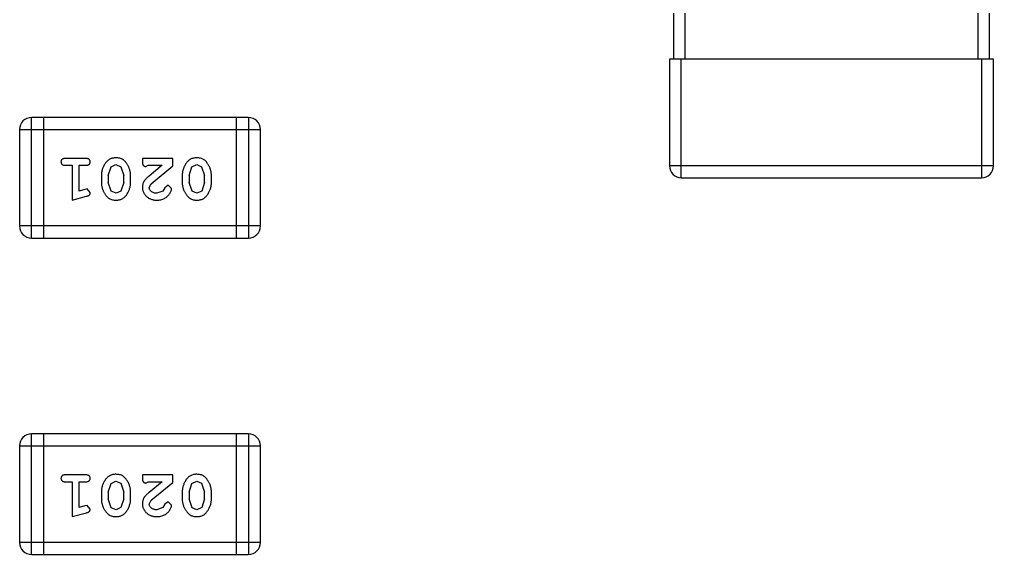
# Model space of a CAD drawing. Header units: inches. Extents: x -13 to 240, y -18 to 126.
# Drawn here: x 190.172 to 192.637, y 32.514 to 33.866 of the extents above; entities that cross this region are included whole.
import ezdxf

# ---------------------------------------------------------------- set-up
doc = ezdxf.new("R2010")
doc.units = ezdxf.units.IN
doc.header["$LTSCALE"] = 1.21
doc.header["$MEASUREMENT"] = 0
doc.layers.get('0').update_dxf_attribs({"linetype": 'CONTINUOUS'})

msp = doc.modelspace()

# ---------------------------------------------------------------- linework, layer by layer
at = {"color": 7, "linetype": 'Continuous'}
for p, q in [((191.8266, 34.7663), (191.8266, 33.7663)), ((191.8566, 33.7663), (191.8566, 34.7663)), ((192.5966, 34.7663), (192.5966, 33.7663)), ((192.6266, 33.7663), (192.6266, 34.7663)), ((191.8166, 33.7663), (191.8166, 33.4963)), ((192.6366, 33.7663), (191.8166, 33.7663)), ((191.8466, 33.4663), (191.8466, 33.7663)), ((192.6066, 33.7663), (192.6066, 33.4663)), ((192.6366, 33.4963), (192.6366, 33.7663)), ((190.2022, 33.3138), (190.2022, 33.6186)), ((190.7509, 33.6186), (190.2022, 33.6186)), ((190.2327, 33.6186), (190.2327, 33.3138)), ((190.7204, 33.6186), (190.7204, 33.3138)), ((190.7509, 33.6186), (190.7509, 33.3138)), ((190.1717, 33.5881), (190.1717, 33.3443)), ((190.1717, 33.5881), (190.7813, 33.5881)), ((190.7813, 33.3443), (190.7813, 33.5881)), ((190.3397, 33.515), (190.2878, 33.515)), ((190.4036, 33.4934), (190.4159, 33.4993)), ((190.4159, 33.4993), (190.428, 33.494)), ((190.4828, 33.515), (190.4828, 33.5071)), ((190.5599, 33.515), (190.4828, 33.515)), ((190.5599, 33.4961), (190.5599, 33.515)), ((190.6081, 33.4934), (190.6204, 33.4993)), ((190.6204, 33.4993), (190.6325, 33.494)), ((190.2878, 33.4977), (190.3051, 33.4977)), ((190.3051, 33.4977), (190.3051, 33.4096)), ((190.3224, 33.4327), (190.3224, 33.4977)), ((190.3224, 33.4977), (190.3397, 33.4977)), ((190.3963, 33.4717), (190.4036, 33.4934)), ((190.428, 33.494), (190.4356, 33.4717)), ((190.4915, 33.4945), (190.497, 33.4977)), ((190.497, 33.4977), (190.5332, 33.4977)), ((190.5332, 33.4977), (190.4996, 33.4706)), ((190.5049, 33.4511), (190.5599, 33.4961)), ((190.6008, 33.4717), (190.6081, 33.4934)), ((190.6325, 33.494), (190.6402, 33.4717)), ((192.6366, 33.4963), (191.8166, 33.4963)), ((190.379, 33.4719), (190.379, 33.4542)), ((190.3963, 33.4717), (190.3963, 33.4545)), ((190.4039, 33.4322), (190.3963, 33.4545)), ((190.4356, 33.4545), (190.4284, 33.4327)), ((190.4356, 33.4545), (190.4356, 33.4717)), ((190.453, 33.4542), (190.453, 33.4719)), ((190.5001, 33.4414), (190.5049, 33.4511)), ((190.5835, 33.4719), (190.5835, 33.4542)), ((190.6008, 33.4717), (190.6008, 33.4545)), ((190.6084, 33.4322), (190.6008, 33.4545)), ((190.6402, 33.4545), (190.6329, 33.4327)), ((190.6402, 33.4545), (190.6402, 33.4717)), ((190.6575, 33.4542), (190.6575, 33.4719)), ((191.8466, 33.4663), (192.6066, 33.4663)), ((190.3374, 33.4369), (190.3224, 33.4327)), ((190.3428, 33.4379), (190.3374, 33.4369)), ((190.3507, 33.4286), (190.3428, 33.4379)), ((190.416, 33.4269), (190.4039, 33.4322)), ((190.4284, 33.4327), (190.416, 33.4269)), ((190.5345, 33.4323), (190.5196, 33.4269)), ((190.5395, 33.4408), (190.5345, 33.4323)), ((190.548, 33.4473), (190.5395, 33.4408)), ((190.5568, 33.4389), (190.548, 33.4473)), ((190.6205, 33.4269), (190.6084, 33.4322)), ((190.6329, 33.4327), (190.6205, 33.4269)), ((190.3051, 33.4096), (190.3416, 33.4195)), ((190.7813, 33.3443), (190.1717, 33.3443)), ((190.2022, 33.3138), (190.7509, 33.3138)), ((190.2022, 32.5138), (190.2022, 32.8186)), ((190.7509, 32.8186), (190.2022, 32.8186)), ((190.2327, 32.8186), (190.2327, 32.5138)), ((190.7204, 32.8186), (190.7204, 32.5138)), ((190.7509, 32.8186), (190.7509, 32.5138)), ((190.1717, 32.7881), (190.1717, 32.5443)), ((190.1717, 32.7881), (190.7813, 32.7881)), ((190.7813, 32.5443), (190.7813, 32.7881)), ((190.3397, 32.715), (190.2878, 32.715)), ((190.4828, 32.715), (190.4828, 32.7071)), ((190.5599, 32.715), (190.4828, 32.715)), ((190.5599, 32.6961), (190.5599, 32.715)), ((190.2878, 32.6977), (190.3051, 32.6977)), ((190.3051, 32.6977), (190.3051, 32.6096)), ((190.3224, 32.6327), (190.3224, 32.6977)), ((190.3224, 32.6977), (190.3397, 32.6977)), ((190.3963, 32.6717), (190.4036, 32.6935)), ((190.4036, 32.6935), (190.4159, 32.6993)), ((190.4159, 32.6993), (190.428, 32.694)), ((190.428, 32.694), (190.4356, 32.6717)), ((190.4915, 32.6945), (190.497, 32.6977)), ((190.497, 32.6977), (190.5332, 32.6977)), ((190.5332, 32.6977), (190.4996, 32.6707)), ((190.5049, 32.6511), (190.5599, 32.6961)), ((190.6008, 32.6717), (190.6081, 32.6935)), ((190.6081, 32.6935), (190.6204, 32.6993)), ((190.6204, 32.6993), (190.6325, 32.694)), ((190.6325, 32.694), (190.6402, 32.6717)), ((190.379, 32.672), (190.379, 32.6542)), ((190.3963, 32.6717), (190.3963, 32.6545)), ((190.4356, 32.6545), (190.4356, 32.6717)), ((190.453, 32.6542), (190.453, 32.672)), ((190.5835, 32.672), (190.5835, 32.6542)), ((190.6008, 32.6717), (190.6008, 32.6545)), ((190.6402, 32.6545), (190.6402, 32.6717)), ((190.6575, 32.6542), (190.6575, 32.672)), ((190.3374, 32.6369), (190.3224, 32.6327)), ((190.3428, 32.6379), (190.3374, 32.6369)), ((190.3507, 32.6286), (190.3428, 32.6379)), ((190.4039, 32.6322), (190.3963, 32.6545)), ((190.4356, 32.6545), (190.4284, 32.6327)), ((190.5001, 32.6414), (190.5049, 32.6511)), ((190.5395, 32.6408), (190.5345, 32.6323)), ((190.548, 32.6473), (190.5395, 32.6408)), ((190.5568, 32.6389), (190.548, 32.6473)), ((190.6084, 32.6322), (190.6008, 32.6545)), ((190.6402, 32.6545), (190.6329, 32.6327)), ((190.3051, 32.6096), (190.3416, 32.6195)), ((190.416, 32.6269), (190.4039, 32.6322)), ((190.4284, 32.6327), (190.416, 32.6269)), ((190.5345, 32.6323), (190.5196, 32.6269)), ((190.6205, 32.6269), (190.6084, 32.6322)), ((190.6329, 32.6327), (190.6205, 32.6269)), ((190.7813, 32.5443), (190.1717, 32.5443)), ((190.2022, 32.5138), (190.7509, 32.5138))]:
    msp.add_line(p, q, dxfattribs=at)
for centre, radius, start, end in [((190.2022, 33.5881), 0.0305, 90, 180), ((190.7509, 33.5881), 0.0305, 0, 90), ((191.8466, 33.4963), 0.03, 180, 270), ((192.6066, 33.4963), 0.03, 270, 0), ((190.2022, 33.3443), 0.0305, 180, 270), ((190.7509, 33.3443), 0.0305, 270, 0), ((190.2022, 32.7881), 0.0305, 90, 180), ((190.7509, 32.7881), 0.0305, 0, 90), ((190.2022, 32.5443), 0.0305, 180, 270), ((190.7509, 32.5443), 0.0305, 270, 0)]:
    msp.add_arc(centre, radius, start, end, dxfattribs=at)
for points, knots in [([(190.2878, 33.515), (190.2869, 33.515), (190.2852, 33.5149), (190.2829, 33.5144), (190.2809, 33.5137), (190.2794, 33.5126), (190.2782, 33.5113), (190.2774, 33.5098), (190.2769, 33.5081), (190.2768, 33.5069), (190.2768, 33.5063)], [0, 0, 0, 0, 0.169012, 0.317488, 0.445429, 0.560977, 0.67065, 0.776666, 0.88492, 1, 1, 1, 1]), ([(190.2768, 33.5063), (190.2768, 33.5057), (190.2769, 33.5045), (190.2774, 33.5029), (190.2782, 33.5014), (190.2794, 33.5), (190.2809, 33.499), (190.2829, 33.4982), (190.2852, 33.4977), (190.2869, 33.4977), (190.2878, 33.4977)], [0, 0, 0, 0, 0.11517, 0.223509, 0.328254, 0.438012, 0.553651, 0.682263, 0.830856, 1, 1, 1, 1]), ([(190.3507, 33.5063), (190.3507, 33.5069), (190.3506, 33.5081), (190.3501, 33.5098), (190.3493, 33.5113), (190.3481, 33.5127), (190.3465, 33.5137), (190.3446, 33.5145), (190.3423, 33.5149), (190.3406, 33.515), (190.3397, 33.515)], [0, 0, 0, 0, 0.115051, 0.223278, 0.329269, 0.437893, 0.554681, 0.682591, 0.83103, 1, 1, 1, 1]), ([(190.3397, 33.4977), (190.3406, 33.4977), (190.3423, 33.4977), (190.3446, 33.4982), (190.3465, 33.499), (190.3481, 33.5), (190.3493, 33.5014), (190.3501, 33.5029), (190.3506, 33.5045), (190.3507, 33.5057), (190.3507, 33.5063)], [0, 0, 0, 0, 0.169102, 0.317658, 0.446239, 0.563118, 0.671828, 0.776546, 0.884858, 1, 1, 1, 1]), ([(190.4159, 33.5166), (190.4145, 33.5165), (190.4116, 33.5164), (190.4076, 33.5157), (190.4037, 33.5146), (190.4001, 33.513), (190.3968, 33.511), (190.3938, 33.5085), (190.391, 33.5055), (190.3885, 33.5021), (190.3863, 33.4985), (190.3844, 33.4949), (190.3827, 33.4912), (190.3813, 33.4874), (190.3803, 33.4836), (190.3795, 33.4797), (190.3791, 33.4759), (190.379, 33.4732), (190.379, 33.4719)], [0, 0, 0, 0, 0.067217, 0.131051, 0.19272, 0.252824, 0.312745, 0.373449, 0.436041, 0.501494, 0.567761, 0.632087, 0.695096, 0.757109, 0.817993, 0.878657, 0.939311, 1, 1, 1, 1]), ([(190.453, 33.4719), (190.4529, 33.473), (190.4529, 33.4751), (190.4526, 33.4783), (190.4521, 33.4814), (190.4514, 33.4845), (190.4505, 33.4876), (190.4494, 33.4906), (190.4481, 33.4935), (190.4467, 33.4964), (190.4451, 33.4992), (190.4435, 33.5017), (190.4418, 33.504), (190.4402, 33.5061), (190.4385, 33.508), (190.4368, 33.5096), (190.435, 33.5111), (190.4327, 33.5127), (190.4295, 33.5143), (190.4253, 33.5156), (190.4207, 33.5164), (190.4176, 33.5165), (190.4159, 33.5166)], [0, 0, 0, 0, 0.049886, 0.09882, 0.148132, 0.19689, 0.246038, 0.295176, 0.345305, 0.395692, 0.445312, 0.491875, 0.535813, 0.577009, 0.616081, 0.652689, 0.687585, 0.720206, 0.785062, 0.85223, 0.923759, 1, 1, 1, 1]), ([(190.4828, 33.5071), (190.4829, 33.506), (190.4829, 33.5041), (190.4833, 33.5014), (190.484, 33.4991), (190.4851, 33.4974), (190.4864, 33.4961), (190.4879, 33.4952), (190.4896, 33.4946), (190.4909, 33.4946), (190.4915, 33.4945)], [0, 0, 0, 0, 0.1844, 0.34094, 0.473574, 0.586824, 0.690029, 0.789175, 0.890445, 1, 1, 1, 1]), ([(190.6204, 33.5166), (190.619, 33.5165), (190.6162, 33.5164), (190.6121, 33.5157), (190.6082, 33.5146), (190.6047, 33.513), (190.6013, 33.511), (190.5983, 33.5085), (190.5955, 33.5055), (190.593, 33.5021), (190.5908, 33.4985), (190.5889, 33.4949), (190.5872, 33.4912), (190.5859, 33.4874), (190.5848, 33.4836), (190.5841, 33.4797), (190.5836, 33.4759), (190.5836, 33.4732), (190.5835, 33.4719)], [0, 0, 0, 0, 0.067217, 0.131051, 0.19272, 0.252824, 0.312745, 0.373449, 0.436041, 0.501494, 0.567761, 0.632087, 0.695096, 0.757109, 0.817993, 0.878657, 0.939311, 1, 1, 1, 1]), ([(190.6575, 33.4719), (190.6574, 33.473), (190.6574, 33.4751), (190.6571, 33.4783), (190.6566, 33.4814), (190.6559, 33.4845), (190.655, 33.4876), (190.6539, 33.4906), (190.6527, 33.4935), (190.6512, 33.4964), (190.6496, 33.4992), (190.648, 33.5017), (190.6463, 33.504), (190.6447, 33.5061), (190.643, 33.508), (190.6413, 33.5096), (190.6396, 33.5111), (190.6372, 33.5127), (190.634, 33.5143), (190.6298, 33.5156), (190.6252, 33.5164), (190.6221, 33.5165), (190.6204, 33.5166)], [0, 0, 0, 0, 0.049886, 0.09882, 0.148132, 0.19689, 0.246038, 0.295176, 0.345305, 0.395692, 0.445312, 0.491875, 0.535813, 0.577009, 0.616081, 0.652689, 0.687585, 0.720206, 0.785062, 0.85223, 0.923759, 1, 1, 1, 1]), ([(190.379, 33.4542), (190.379, 33.4531), (190.3791, 33.451), (190.3794, 33.4478), (190.3799, 33.4446), (190.3806, 33.4415), (190.3815, 33.4385), (190.3826, 33.4355), (190.3839, 33.4325), (190.3854, 33.4296), (190.387, 33.4269), (190.3886, 33.4244), (190.3903, 33.422), (190.392, 33.4199), (190.3937, 33.4181), (190.3954, 33.4164), (190.3971, 33.415), (190.3995, 33.4134), (190.4026, 33.4118), (190.4068, 33.4105), (190.4114, 33.4097), (190.4145, 33.4096), (190.4162, 33.4096)], [0, 0, 0, 0, 0.049855, 0.099516, 0.148482, 0.19758, 0.246804, 0.296268, 0.346517, 0.397047, 0.446826, 0.49336, 0.537801, 0.579207, 0.617974, 0.654833, 0.689171, 0.722088, 0.786392, 0.853518, 0.924186, 1, 1, 1, 1]), ([(190.4162, 33.4096), (190.4176, 33.4096), (190.4204, 33.4097), (190.4245, 33.4104), (190.4283, 33.4115), (190.4319, 33.4131), (190.4352, 33.4152), (190.4382, 33.4177), (190.441, 33.4207), (190.4435, 33.424), (190.4457, 33.4276), (190.4476, 33.4313), (190.4493, 33.435), (190.4506, 33.4388), (190.4517, 33.4426), (190.4524, 33.4464), (190.4529, 33.4503), (190.4529, 33.4529), (190.453, 33.4542)], [0, 0, 0, 0, 0.06692, 0.130834, 0.19258, 0.252759, 0.312631, 0.373411, 0.436359, 0.501894, 0.568244, 0.632472, 0.69556, 0.757163, 0.818592, 0.878885, 0.939235, 1, 1, 1, 1]), ([(190.4996, 33.4706), (190.4987, 33.4699), (190.497, 33.4684), (190.4947, 33.4662), (190.4926, 33.464), (190.4907, 33.4621), (190.4891, 33.4602), (190.4877, 33.4584), (190.4866, 33.4568), (190.4855, 33.4547), (190.4844, 33.4522), (190.4835, 33.449), (190.4829, 33.4457), (190.4829, 33.4435), (190.4828, 33.4423)], [0, 0, 0, 0, 0.103002, 0.197728, 0.285279, 0.365235, 0.437224, 0.502446, 0.560545, 0.611446, 0.707576, 0.80349, 0.900532, 1, 1, 1, 1]), ([(190.5835, 33.4542), (190.5835, 33.4531), (190.5836, 33.451), (190.5839, 33.4478), (190.5844, 33.4446), (190.5851, 33.4415), (190.586, 33.4385), (190.5871, 33.4355), (190.5884, 33.4325), (190.5899, 33.4296), (190.5915, 33.4269), (190.5931, 33.4244), (190.5948, 33.422), (190.5965, 33.4199), (190.5982, 33.4181), (190.5999, 33.4164), (190.6016, 33.415), (190.604, 33.4134), (190.6072, 33.4118), (190.6113, 33.4105), (190.6159, 33.4097), (190.619, 33.4096), (190.6207, 33.4096)], [0, 0, 0, 0, 0.049855, 0.099516, 0.148482, 0.19758, 0.246804, 0.296268, 0.346517, 0.397047, 0.446826, 0.49336, 0.537801, 0.579207, 0.617974, 0.654833, 0.689171, 0.722088, 0.786392, 0.853518, 0.924186, 1, 1, 1, 1]), ([(190.6207, 33.4096), (190.6221, 33.4096), (190.6249, 33.4097), (190.629, 33.4104), (190.6328, 33.4115), (190.6364, 33.4131), (190.6397, 33.4152), (190.6428, 33.4177), (190.6455, 33.4207), (190.648, 33.424), (190.6502, 33.4276), (190.6521, 33.4313), (190.6538, 33.435), (190.6551, 33.4388), (190.6562, 33.4426), (190.6569, 33.4464), (190.6574, 33.4503), (190.6574, 33.4529), (190.6575, 33.4542)], [0, 0, 0, 0, 0.06692, 0.130834, 0.19258, 0.252759, 0.312631, 0.373411, 0.436359, 0.501894, 0.568244, 0.632472, 0.69556, 0.757163, 0.818592, 0.878885, 0.939235, 1, 1, 1, 1]), ([(190.3416, 33.4195), (190.3425, 33.4197), (190.3441, 33.4202), (190.3461, 33.421), (190.3478, 33.4219), (190.349, 33.423), (190.3498, 33.4242), (190.3503, 33.4255), (190.3507, 33.427), (190.3507, 33.4281), (190.3507, 33.4286)], [0, 0, 0, 0, 0.187321, 0.344927, 0.475328, 0.579604, 0.674244, 0.773631, 0.882025, 1, 1, 1, 1]), ([(190.4828, 33.4423), (190.4829, 33.4412), (190.483, 33.439), (190.4834, 33.4358), (190.4842, 33.4327), (190.4854, 33.4297), (190.4868, 33.4269), (190.4886, 33.4241), (190.4907, 33.4216), (190.4931, 33.4191), (190.4958, 33.4169), (190.4986, 33.4149), (190.5017, 33.4133), (190.5049, 33.4119), (190.5083, 33.4109), (190.5119, 33.4101), (190.5156, 33.4097), (190.5182, 33.4096), (190.5195, 33.4096)], [0, 0, 0, 0, 0.060981, 0.120256, 0.178148, 0.236115, 0.293993, 0.352864, 0.413358, 0.476056, 0.539296, 0.602396, 0.665116, 0.728325, 0.792919, 0.859317, 0.928302, 1, 1, 1, 1]), ([(190.5196, 33.4269), (190.5182, 33.4269), (190.5155, 33.427), (190.5117, 33.4279), (190.5083, 33.4292), (190.5055, 33.4312), (190.5031, 33.4334), (190.5014, 33.4359), (190.5004, 33.4386), (190.5002, 33.4405), (190.5001, 33.4414)], [0, 0, 0, 0, 0.156344, 0.299348, 0.4327, 0.561, 0.682299, 0.791883, 0.89611, 1, 1, 1, 1]), ([(190.5195, 33.4096), (190.5212, 33.4096), (190.5246, 33.4098), (190.5295, 33.4106), (190.5343, 33.412), (190.5387, 33.414), (190.5429, 33.4165), (190.5465, 33.4193), (190.5497, 33.4226), (190.5522, 33.4262), (190.5542, 33.4297), (190.5556, 33.433), (190.5566, 33.4361), (190.5567, 33.438), (190.5568, 33.4389)], [0, 0, 0, 0, 0.098286, 0.193983, 0.289056, 0.384352, 0.477435, 0.566197, 0.652355, 0.737986, 0.818188, 0.887401, 0.94802, 1, 1, 1, 1]), ([(190.2878, 32.715), (190.2869, 32.715), (190.2852, 32.7149), (190.2829, 32.7145), (190.2809, 32.7138), (190.2794, 32.7127), (190.2782, 32.7113), (190.2774, 32.7098), (190.2769, 32.7081), (190.2768, 32.707), (190.2768, 32.7063)], [0, 0, 0, 0, 0.169012, 0.317488, 0.445429, 0.560977, 0.67065, 0.776666, 0.88492, 1, 1, 1, 1]), ([(190.3507, 32.7063), (190.3507, 32.707), (190.3506, 32.7081), (190.3501, 32.7098), (190.3493, 32.7113), (190.3481, 32.7127), (190.3465, 32.7137), (190.3446, 32.7145), (190.3423, 32.7149), (190.3406, 32.715), (190.3397, 32.715)], [0, 0, 0, 0, 0.115051, 0.223278, 0.329269, 0.437893, 0.554681, 0.682591, 0.83103, 1, 1, 1, 1]), ([(190.4159, 32.7166), (190.4145, 32.7165), (190.4116, 32.7165), (190.4076, 32.7157), (190.4037, 32.7146), (190.4001, 32.713), (190.3968, 32.711), (190.3938, 32.7085), (190.391, 32.7055), (190.3885, 32.7022), (190.3863, 32.6986), (190.3844, 32.6949), (190.3827, 32.6912), (190.3813, 32.6874), (190.3803, 32.6836), (190.3795, 32.6798), (190.3791, 32.6759), (190.379, 32.6733), (190.379, 32.672)], [0, 0, 0, 0, 0.067217, 0.131051, 0.19272, 0.252824, 0.312745, 0.373449, 0.436041, 0.501494, 0.567761, 0.632087, 0.695096, 0.757109, 0.817993, 0.878657, 0.939311, 1, 1, 1, 1]), ([(190.453, 32.672), (190.4529, 32.673), (190.4529, 32.6752), (190.4526, 32.6783), (190.4521, 32.6815), (190.4514, 32.6846), (190.4505, 32.6876), (190.4494, 32.6906), (190.4481, 32.6936), (190.4467, 32.6964), (190.4451, 32.6992), (190.4435, 32.7017), (190.4418, 32.704), (190.4402, 32.7061), (190.4385, 32.708), (190.4368, 32.7097), (190.435, 32.7111), (190.4327, 32.7127), (190.4295, 32.7143), (190.4253, 32.7156), (190.4207, 32.7164), (190.4176, 32.7165), (190.4159, 32.7166)], [0, 0, 0, 0, 0.049886, 0.09882, 0.148132, 0.19689, 0.246038, 0.295176, 0.345305, 0.395692, 0.445312, 0.491875, 0.535813, 0.577009, 0.616081, 0.652689, 0.687585, 0.720206, 0.785062, 0.85223, 0.923759, 1, 1, 1, 1]), ([(190.6204, 32.7166), (190.619, 32.7165), (190.6162, 32.7165), (190.6121, 32.7157), (190.6082, 32.7146), (190.6047, 32.713), (190.6013, 32.711), (190.5983, 32.7085), (190.5955, 32.7055), (190.593, 32.7022), (190.5908, 32.6986), (190.5889, 32.6949), (190.5872, 32.6912), (190.5859, 32.6874), (190.5848, 32.6836), (190.5841, 32.6798), (190.5836, 32.6759), (190.5836, 32.6733), (190.5835, 32.672)], [0, 0, 0, 0, 0.067217, 0.131051, 0.19272, 0.252824, 0.312745, 0.373449, 0.436041, 0.501494, 0.567761, 0.632087, 0.695096, 0.757109, 0.817993, 0.878657, 0.939311, 1, 1, 1, 1]), ([(190.6575, 32.672), (190.6574, 32.673), (190.6574, 32.6752), (190.6571, 32.6783), (190.6566, 32.6815), (190.6559, 32.6846), (190.655, 32.6876), (190.6539, 32.6906), (190.6527, 32.6936), (190.6512, 32.6964), (190.6496, 32.6992), (190.648, 32.7017), (190.6463, 32.704), (190.6447, 32.7061), (190.643, 32.708), (190.6413, 32.7097), (190.6396, 32.7111), (190.6372, 32.7127), (190.634, 32.7143), (190.6298, 32.7156), (190.6252, 32.7164), (190.6221, 32.7165), (190.6204, 32.7166)], [0, 0, 0, 0, 0.049886, 0.09882, 0.148132, 0.19689, 0.246038, 0.295176, 0.345305, 0.395692, 0.445312, 0.491875, 0.535813, 0.577009, 0.616081, 0.652689, 0.687585, 0.720206, 0.785062, 0.85223, 0.923759, 1, 1, 1, 1]), ([(190.2768, 32.7063), (190.2768, 32.7057), (190.2769, 32.7045), (190.2774, 32.7029), (190.2782, 32.7014), (190.2794, 32.7001), (190.2809, 32.699), (190.2829, 32.6982), (190.2852, 32.6978), (190.2869, 32.6977), (190.2878, 32.6977)], [0, 0, 0, 0, 0.11517, 0.223509, 0.328254, 0.438012, 0.553651, 0.682263, 0.830856, 1, 1, 1, 1]), ([(190.3397, 32.6977), (190.3406, 32.6977), (190.3423, 32.6978), (190.3446, 32.6982), (190.3465, 32.699), (190.3481, 32.7), (190.3493, 32.7014), (190.3501, 32.7029), (190.3506, 32.7045), (190.3507, 32.7057), (190.3507, 32.7063)], [0, 0, 0, 0, 0.169102, 0.317658, 0.446239, 0.563118, 0.671828, 0.776546, 0.884858, 1, 1, 1, 1]), ([(190.4828, 32.7071), (190.4829, 32.7061), (190.4829, 32.7041), (190.4833, 32.7014), (190.484, 32.6991), (190.4851, 32.6974), (190.4864, 32.6961), (190.4879, 32.6952), (190.4896, 32.6946), (190.4909, 32.6946), (190.4915, 32.6945)], [0, 0, 0, 0, 0.1844, 0.34094, 0.473574, 0.586824, 0.690029, 0.789175, 0.890445, 1, 1, 1, 1]), ([(190.4996, 32.6707), (190.4987, 32.6699), (190.497, 32.6684), (190.4947, 32.6662), (190.4926, 32.6641), (190.4907, 32.6621), (190.4891, 32.6602), (190.4877, 32.6584), (190.4866, 32.6568), (190.4855, 32.6547), (190.4844, 32.6522), (190.4835, 32.649), (190.4829, 32.6457), (190.4829, 32.6435), (190.4828, 32.6424)], [0, 0, 0, 0, 0.103002, 0.197728, 0.285279, 0.365235, 0.437224, 0.502446, 0.560545, 0.611446, 0.707576, 0.80349, 0.900532, 1, 1, 1, 1]), ([(190.379, 32.6542), (190.379, 32.6531), (190.3791, 32.651), (190.3794, 32.6478), (190.3799, 32.6447), (190.3806, 32.6416), (190.3815, 32.6385), (190.3826, 32.6355), (190.3839, 32.6325), (190.3854, 32.6297), (190.387, 32.6269), (190.3886, 32.6244), (190.3903, 32.622), (190.392, 32.6199), (190.3937, 32.6181), (190.3954, 32.6164), (190.3971, 32.615), (190.3995, 32.6134), (190.4026, 32.6118), (190.4068, 32.6105), (190.4114, 32.6097), (190.4145, 32.6096), (190.4162, 32.6096)], [0, 0, 0, 0, 0.049855, 0.099516, 0.148482, 0.19758, 0.246804, 0.296268, 0.346517, 0.397047, 0.446826, 0.49336, 0.537801, 0.579207, 0.617974, 0.654833, 0.689171, 0.722088, 0.786392, 0.853518, 0.924186, 1, 1, 1, 1]), ([(190.4162, 32.6096), (190.4176, 32.6096), (190.4204, 32.6097), (190.4245, 32.6104), (190.4283, 32.6115), (190.4319, 32.6131), (190.4352, 32.6152), (190.4382, 32.6177), (190.441, 32.6207), (190.4435, 32.6241), (190.4457, 32.6276), (190.4476, 32.6313), (190.4493, 32.635), (190.4506, 32.6388), (190.4517, 32.6426), (190.4524, 32.6464), (190.4529, 32.6503), (190.4529, 32.6529), (190.453, 32.6542)], [0, 0, 0, 0, 0.06692, 0.130834, 0.19258, 0.252759, 0.312631, 0.373411, 0.436359, 0.501894, 0.568244, 0.632472, 0.69556, 0.757163, 0.818592, 0.878885, 0.939235, 1, 1, 1, 1]), ([(190.4828, 32.6424), (190.4829, 32.6412), (190.483, 32.639), (190.4834, 32.6358), (190.4842, 32.6327), (190.4854, 32.6297), (190.4868, 32.6269), (190.4886, 32.6242), (190.4907, 32.6216), (190.4931, 32.6191), (190.4958, 32.6169), (190.4986, 32.6149), (190.5017, 32.6133), (190.5049, 32.6119), (190.5083, 32.6109), (190.5119, 32.6101), (190.5156, 32.6097), (190.5182, 32.6096), (190.5195, 32.6096)], [0, 0, 0, 0, 0.060981, 0.120256, 0.178148, 0.236115, 0.293993, 0.352864, 0.413358, 0.476056, 0.539296, 0.602396, 0.665116, 0.728325, 0.792919, 0.859317, 0.928302, 1, 1, 1, 1]), ([(190.5196, 32.6269), (190.5182, 32.6269), (190.5155, 32.627), (190.5117, 32.6279), (190.5083, 32.6293), (190.5055, 32.6312), (190.5031, 32.6334), (190.5014, 32.6359), (190.5004, 32.6386), (190.5002, 32.6405), (190.5001, 32.6414)], [0, 0, 0, 0, 0.156344, 0.299348, 0.4327, 0.561, 0.682299, 0.791883, 0.89611, 1, 1, 1, 1]), ([(190.5195, 32.6096), (190.5212, 32.6097), (190.5246, 32.6098), (190.5295, 32.6106), (190.5343, 32.6121), (190.5387, 32.614), (190.5429, 32.6165), (190.5465, 32.6193), (190.5497, 32.6226), (190.5522, 32.6262), (190.5542, 32.6297), (190.5556, 32.633), (190.5566, 32.6361), (190.5567, 32.638), (190.5568, 32.6389)], [0, 0, 0, 0, 0.098286, 0.193983, 0.289056, 0.384352, 0.477435, 0.566197, 0.652355, 0.737986, 0.818188, 0.887401, 0.94802, 1, 1, 1, 1]), ([(190.5835, 32.6542), (190.5835, 32.6531), (190.5836, 32.651), (190.5839, 32.6478), (190.5844, 32.6447), (190.5851, 32.6416), (190.586, 32.6385), (190.5871, 32.6355), (190.5884, 32.6325), (190.5899, 32.6297), (190.5915, 32.6269), (190.5931, 32.6244), (190.5948, 32.622), (190.5965, 32.6199), (190.5982, 32.6181), (190.5999, 32.6164), (190.6016, 32.615), (190.604, 32.6134), (190.6072, 32.6118), (190.6113, 32.6105), (190.6159, 32.6097), (190.619, 32.6096), (190.6207, 32.6096)], [0, 0, 0, 0, 0.049855, 0.099516, 0.148482, 0.19758, 0.246804, 0.296268, 0.346517, 0.397047, 0.446826, 0.49336, 0.537801, 0.579207, 0.617974, 0.654833, 0.689171, 0.722088, 0.786392, 0.853518, 0.924186, 1, 1, 1, 1]), ([(190.6207, 32.6096), (190.6221, 32.6096), (190.6249, 32.6097), (190.629, 32.6104), (190.6328, 32.6115), (190.6364, 32.6131), (190.6397, 32.6152), (190.6428, 32.6177), (190.6455, 32.6207), (190.648, 32.6241), (190.6502, 32.6276), (190.6521, 32.6313), (190.6538, 32.635), (190.6551, 32.6388), (190.6562, 32.6426), (190.6569, 32.6464), (190.6574, 32.6503), (190.6574, 32.6529), (190.6575, 32.6542)], [0, 0, 0, 0, 0.06692, 0.130834, 0.19258, 0.252759, 0.312631, 0.373411, 0.436359, 0.501894, 0.568244, 0.632472, 0.69556, 0.757163, 0.818592, 0.878885, 0.939235, 1, 1, 1, 1]), ([(190.3416, 32.6195), (190.3425, 32.6197), (190.3441, 32.6202), (190.3461, 32.6211), (190.3478, 32.622), (190.349, 32.623), (190.3498, 32.6242), (190.3503, 32.6255), (190.3507, 32.627), (190.3507, 32.6281), (190.3507, 32.6286)], [0, 0, 0, 0, 0.187321, 0.344927, 0.475328, 0.579604, 0.674244, 0.773631, 0.882025, 1, 1, 1, 1])]:
    msp.add_open_spline(points, degree=3, knots=knots, dxfattribs=at)

doc.saveas('drawing.dxf')
